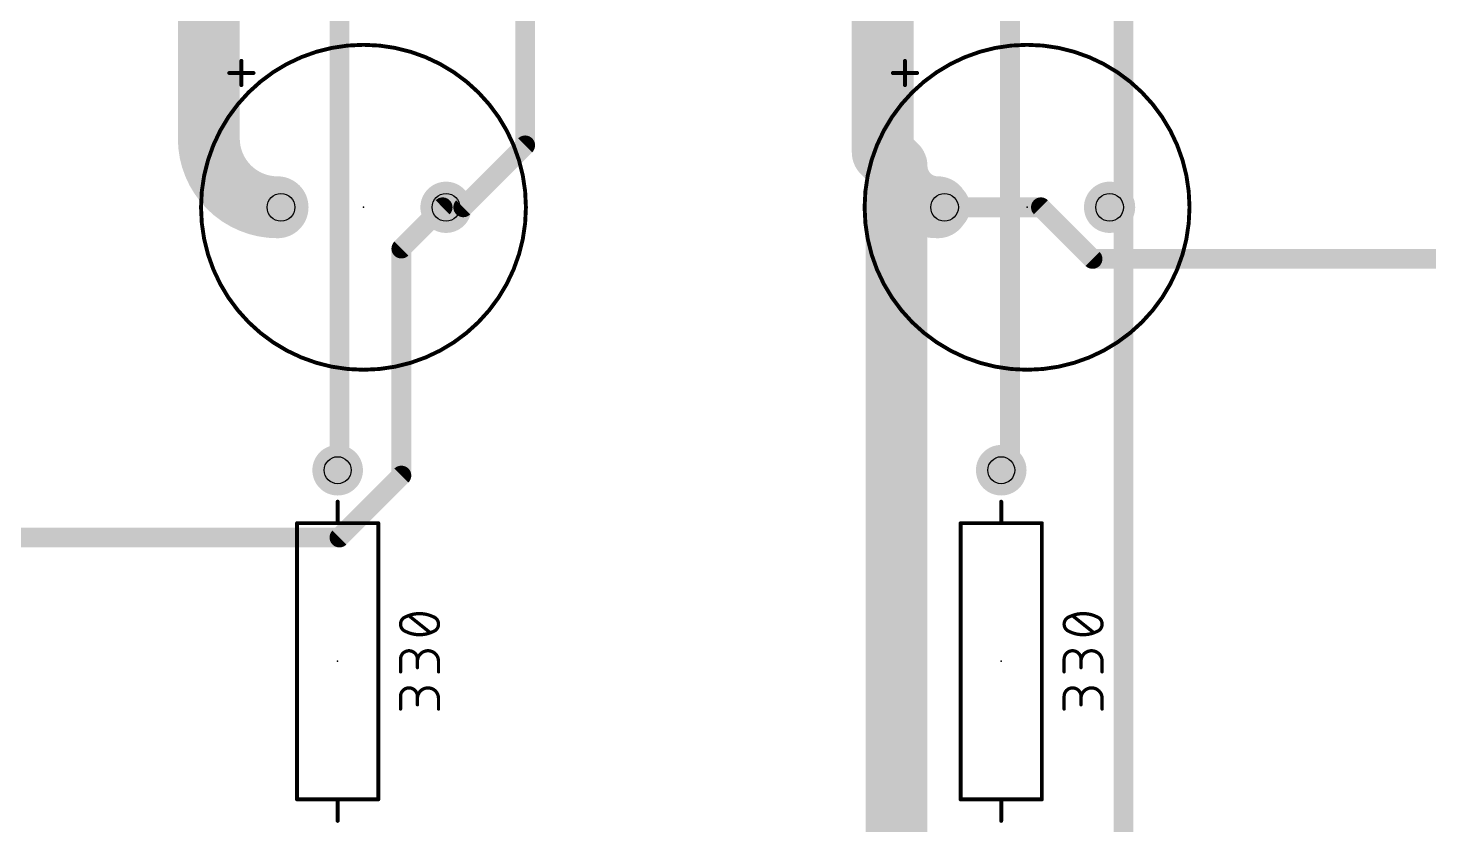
# Model space of a CAD drawing. Extents: x -9 to 239, y 2 to 147.
# Drawn here: x 35.5 to 78.62, y 100.37 to 124.9 of the extents above; entities that cross this region are included whole.
import ezdxf

# ---------------------------------------------------------------- set-up
doc = ezdxf.new("R2010")
doc.units = 0
for name, color, linetype in [('1', 12, 'CONTINUOUS'), ('16', 132, 'CONTINUOUS'), ('17', 110, 'CONTINUOUS'), ('21', 40, 'CONTINUOUS'), ('23', 53, 'CONTINUOUS'), ('27', 253, 'CONTINUOUS'), ('29', 253, 'CONTINUOUS'), ('30', 253, 'CONTINUOUS'), ('44', 253, 'CONTINUOUS'), ('51', 253, 'CONTINUOUS')]:
    doc.layers.add(name, color=color, linetype=linetype)

# ---------------------------------------------------------------- blocks, each defined once
blk = doc.blocks.new('ROUNDP')
at = {"const_width": 0.5}
blk.add_lwpolyline([(0, -0.25, 1), (0, 0.25, 1), (0, -0.25)], format="xyb", dxfattribs=at)

msp = doc.modelspace()

# ---------------------------------------------------------------- linework, layer by layer
at = {"layer": '1'}
for points, const_width in [([(41.0633, 135.89), (41.0633, 121.4967)], 1.905), ([(61.8067, 135.89), (61.8067, 121.0733)], 1.905), ([(50.8, 135.89), (50.8, 121.285)], 0.6096), ([(45.085, 134.9375), (45.085, 111.4425)], 0.6096), ([(65.7225, 134.9375), (65.7225, 111.4425)], 0.6096), ([(69.215, 119.38), (69.215, 133.35)], 0.6096), ([(61.8067, 121.0733), (62.23, 120.65)], 1.905), ([(62.23, 120.65), (62.23, 77.1525)], 1.905), ([(50.8, 121.285), (48.895, 119.38)], 0.6096), ([(43.2838, 119.38), (43.18, 119.38)], 0.6096), ([(46.99, 118.11), (48.26, 119.38)], 0.6096), ([(48.26, 119.38), (48.3638, 119.38)], 0.6096), ([(48.895, 119.38), (48.3638, 119.38)], 0.6096), ([(63.7076, 119.38), (63.5, 119.38)], 0.6096), ([(69.215, 119.38), (68.7876, 119.38)], 0.6096), ([(69.215, 119.38), (69.215, 90.17)], 0.6096), ([(46.99, 111.125), (46.99, 118.11)], 0.6096), ([(45.085, 111.4425), (45.029, 111.29)], 0.6096), ([(65.7225, 111.4425), (65.4528, 111.29)], 0.6096), ([(45.085, 109.22), (46.99, 111.125)], 0.6096), ([(27.94, 109.22), (45.085, 109.22)], 0.6096)]:
    msp.add_lwpolyline(points, dxfattribs=dict(at, const_width=const_width))
for points, const_width in [([(41.0633, 121.4967, 0.4142), (43.18, 119.38)], 1.905), ([(41.5396, 121.4967, 1), (40.5871, 121.4967)], 0.9525), ([(40.5871, 121.4967, 1), (41.5396, 121.4967)], 0.9525), ([(62.1434, 121.4101, 1), (61.4699, 120.7366)], 0.9525), ([(62.23, 120.65, 0.4142), (63.5, 119.38)], 1.905), ([(62.7063, 120.65, 1), (61.7538, 120.65)], 0.9525), ([(62.7063, 120.65, 1), (61.7538, 120.65)], 0.9525), ([(50.6476, 121.285, 1), (50.9524, 121.285)], 0.3048), ([(50.9078, 121.1772, 1), (50.6922, 121.3928)], 0.3048), ([(61.3304, 121.0733, 1), (62.2829, 121.0733)], 0.9525), ([(61.8932, 120.3132, 1), (62.5668, 120.9868)], 0.9525), ([(43.18, 118.9038, 1), (43.18, 119.8563)], 0.9525), ([(63.5, 118.9038, 1), (63.5, 119.8563)], 0.9525), ([(43.18, 119.5324, 1), (43.18, 119.2276)], 0.3048), ([(43.2838, 119.2276, 1), (43.2838, 119.5324)], 0.3048), ([(48.26, 119.5324, 1), (48.26, 119.2276)], 0.3048), ([(48.3678, 119.2722, 1), (48.1522, 119.4878)], 0.3048), ([(48.3638, 119.5324, 1), (48.3638, 119.2276)], 0.3048), ([(48.3638, 119.2276, 1), (48.3638, 119.5324)], 0.3048), ([(48.7872, 119.4878, 1), (49.0028, 119.2722)], 0.3048), ([(48.895, 119.2276, 1), (48.895, 119.5324)], 0.3048), ([(63.5, 119.5324, 1), (63.5, 119.2276)], 0.3048), ([(63.7076, 119.2276, 1), (63.7076, 119.5324)], 0.3048), ([(68.7876, 119.5324, 1), (68.7876, 119.2276)], 0.3048), ([(69.3674, 119.38, 1), (69.0626, 119.38)], 0.3048), ([(69.0626, 119.38, 1), (69.3674, 119.38)], 0.3048), ([(69.215, 119.2276, 1), (69.215, 119.5324)], 0.3048), ([(46.8822, 118.2178, 1), (47.0978, 118.0022)], 0.3048), ([(47.1424, 118.11, 1), (46.8376, 118.11)], 0.3048), ([(45.2281, 111.39, 1), (44.9419, 111.495)], 0.3048), ([(65.7975, 111.3098, 1), (65.6475, 111.5752)], 0.3048), ([(44.886, 111.3425, 1), (45.1721, 111.2375)], 0.3048), ([(44.9326, 111.4425, 1), (45.2374, 111.4425)], 0.3048), ([(46.8376, 111.125, 1), (47.1424, 111.125)], 0.3048), ([(47.0978, 111.0172, 1), (46.8822, 111.2328)], 0.3048), ([(65.3778, 111.4227, 1), (65.5279, 111.1573)], 0.3048), ([(65.5701, 111.4425, 1), (65.8749, 111.4425)], 0.3048), ([(45.085, 109.0676, 1), (45.085, 109.3724)], 0.3048), ([(44.9772, 109.3278, 1), (45.1928, 109.1122)], 0.3048)]:
    msp.add_lwpolyline(points, format="xyb", dxfattribs=dict(at, const_width=const_width))
at = {"layer": '16', "const_width": 0.6096}
for points in [[(66.675, 119.38), (63.7076, 119.38)], [(68.2625, 117.7925), (66.675, 119.38)], [(68.2625, 117.7925), (93.98, 117.7925)]]:
    msp.add_lwpolyline(points, dxfattribs=at)
at = {"layer": '16', "const_width": 0.3048}
for points in [[(63.7076, 119.5324, 1), (63.7076, 119.2276)], [(66.7828, 119.4878, 1), (66.5672, 119.2722)], [(66.675, 119.2276, 1), (66.675, 119.5324)], [(68.2625, 117.9449, 1), (68.2625, 117.6401)], [(68.1547, 117.6847, 1), (68.3703, 117.9003)]]:
    msp.add_lwpolyline(points, format="xyb", dxfattribs=at)
at = {"layer": '21'}
for points, const_width in [([(45.8238, 114.38, 1), (45.8238, 124.38, 1), (45.8238, 114.38)], 0.12), ([(66.2476, 114.38, 1), (66.2476, 124.38, 1), (66.2476, 114.38)], 0.12), ([(42.0963, 123.8876, 1), (42.0363, 123.8876)], 0.06), ([(62.5201, 123.8876, 1), (62.4601, 123.8876)], 0.06), ([(41.6913, 123.5426, 1), (41.6913, 123.4826)], 0.06), ([(42.4413, 123.4826, 1), (42.4413, 123.5426)], 0.06), ([(62.1151, 123.5426, 1), (62.1151, 123.4826)], 0.06), ([(62.8651, 123.4826, 1), (62.8651, 123.5426)], 0.06), ([(42.0363, 123.1376, 1), (42.0963, 123.1376)], 0.06), ([(62.4601, 123.1376, 1), (62.5201, 123.1376)], 0.06), ([(45.059, 110.321, 1), (44.999, 110.321)], 0.06), ([(65.4828, 110.321, 1), (65.4228, 110.321)], 0.06), ([(43.779, 109.69, 1), (43.779, 109.63)], 0.06), ([(43.809, 109.66, 1), (43.749, 109.66)], 0.06), ([(44.999, 109.66, 1), (45.059, 109.66)], 0.06), ([(46.309, 109.66, 1), (46.249, 109.66)], 0.06), ([(46.279, 109.63, 1), (46.279, 109.69)], 0.06), ([(64.2028, 109.69, 1), (64.2028, 109.63)], 0.06), ([(64.2328, 109.66, 1), (64.1728, 109.66)], 0.06), ([(65.4228, 109.66, 1), (65.4828, 109.66)], 0.06), ([(66.7328, 109.66, 1), (66.6728, 109.66)], 0.06), ([(66.7028, 109.63, 1), (66.7028, 109.69)], 0.06), ([(43.779, 101.19, 1), (43.779, 101.13)], 0.06), ([(43.749, 101.16, 1), (43.809, 101.16)], 0.06), ([(45.059, 101.16, 1), (44.999, 101.16)], 0.06), ([(46.249, 101.16, 1), (46.309, 101.16)], 0.06), ([(46.279, 101.13, 1), (46.279, 101.19)], 0.06), ([(64.2028, 101.19, 1), (64.2028, 101.13)], 0.06), ([(64.1728, 101.16, 1), (64.2328, 101.16)], 0.06), ([(65.4828, 101.16, 1), (65.4228, 101.16)], 0.06), ([(66.6728, 101.16, 1), (66.7328, 101.16)], 0.06), ([(66.7028, 101.13, 1), (66.7028, 101.19)], 0.06), ([(44.999, 100.499, 1), (45.059, 100.499)], 0.06), ([(65.4228, 100.499, 1), (65.4828, 100.499)], 0.06)]:
    msp.add_lwpolyline(points, format="xyb", dxfattribs=dict(at, const_width=const_width))
at = {"layer": '21', "const_width": 0.12}
for points in [[(42.0663, 123.8876), (42.0663, 123.1376)], [(62.4901, 123.8876), (62.4901, 123.1376)], [(41.6913, 123.5126), (42.4413, 123.5126)], [(62.1151, 123.5126), (62.8651, 123.5126)], [(45.029, 109.66), (45.029, 110.321)], [(65.4528, 109.66), (65.4528, 110.321)], [(46.279, 109.66), (43.779, 109.66)], [(43.779, 109.66), (43.779, 101.16)], [(46.279, 101.16), (46.279, 109.66)], [(66.7028, 109.66), (64.2028, 109.66)], [(64.2028, 109.66), (64.2028, 101.16)], [(66.7028, 101.16), (66.7028, 109.66)], [(43.779, 101.16), (46.279, 101.16)], [(45.029, 101.16), (45.029, 100.499)], [(64.2028, 101.16), (66.7028, 101.16)], [(65.4528, 101.16), (65.4528, 100.499)]]:
    msp.add_lwpolyline(points, dxfattribs=at)
at = {"layer": '23'}
for p in [(45.8238, 119.38), (66.2476, 119.38), (45.029, 105.41), (65.4528, 105.41)]:
    msp.add_point(p, dxfattribs=at)
at = {"layer": '27'}
for points, const_width in [([(47.1271, 106.7802, 0.3205), (46.9648, 106.553)], 0.1016), ([(46.9648, 106.553, 0.3205), (47.1271, 106.3258)], 0.1016), ([(46.9902, 106.553, 1), (46.9394, 106.553)], 0.0508), ([(46.9394, 106.553, 1), (46.9902, 106.553)], 0.0508), ([(47.549, 106.8776, 0.1139), (47.1271, 106.7802)], 0.1016), ([(47.116, 106.803, 1), (47.1383, 106.7574)], 0.0508), ([(47.1354, 106.7562, 1), (47.1189, 106.8042)], 0.0508), ([(47.2404, 106.8325, 1), (47.2086, 106.7928)], 0.0508), ([(47.971, 106.7802, 0.1139), (47.549, 106.8776)], 0.1016), ([(47.549, 106.903, 1), (47.549, 106.8522)], 0.0508), ([(47.549, 106.8522, 1), (47.549, 106.903)], 0.0508), ([(48.1332, 106.553, 0.3205), (47.971, 106.7802)], 0.1016), ([(47.9792, 106.8042, 1), (47.9627, 106.7562)], 0.0508), ([(47.971, 106.3258, 0.3205), (48.1332, 106.553)], 0.1016), ([(47.9598, 106.7574, 1), (47.9821, 106.803)], 0.0508), ([(48.1586, 106.553, 1), (48.1078, 106.553)], 0.0508), ([(48.1078, 106.553, 1), (48.1586, 106.553)], 0.0508), ([(67.5509, 106.7802, 0.3205), (67.3886, 106.553)], 0.1016), ([(67.3886, 106.553, 0.3205), (67.5509, 106.3258)], 0.1016), ([(67.414, 106.553, 1), (67.3633, 106.553)], 0.0508), ([(67.3633, 106.553, 1), (67.414, 106.553)], 0.0508), ([(67.9729, 106.8776, 0.1139), (67.5509, 106.7802)], 0.1016), ([(67.5398, 106.803, 1), (67.5621, 106.7574)], 0.0508), ([(67.5592, 106.7562, 1), (67.5427, 106.8042)], 0.0508), ([(67.6642, 106.8325, 1), (67.6324, 106.7928)], 0.0508), ([(67.9729, 106.903, 1), (67.9728, 106.8522)], 0.0508), ([(68.3948, 106.7802, 0.1139), (67.9729, 106.8776)], 0.1016), ([(67.9729, 106.8522, 1), (67.9728, 106.903)], 0.0508), ([(68.5571, 106.553, 0.3205), (68.3948, 106.7802)], 0.1016), ([(68.403, 106.8042, 1), (68.3865, 106.7562)], 0.0508), ([(68.3948, 106.3258, 0.3205), (68.5571, 106.553)], 0.1016), ([(68.3836, 106.7574, 1), (68.4059, 106.803)], 0.0508), ([(68.5824, 106.553, 1), (68.5317, 106.553)], 0.0508), ([(68.5317, 106.553, 1), (68.5824, 106.553)], 0.0508), ([(47.1271, 106.3258, 0.1139), (47.549, 106.2284)], 0.1016), ([(47.1383, 106.3486, 1), (47.116, 106.303)], 0.0508), ([(47.1189, 106.3018, 1), (47.1354, 106.3498)], 0.0508), ([(47.549, 106.2284, 0.1139), (47.971, 106.3258)], 0.1016), ([(47.549, 106.2538, 1), (47.549, 106.203)], 0.0508), ([(47.549, 106.203, 1), (47.549, 106.2538)], 0.0508), ([(47.8577, 106.2735, 1), (47.8895, 106.3132)], 0.0508), ([(47.9627, 106.3498, 1), (47.9792, 106.3018)], 0.0508), ([(47.9821, 106.303, 1), (47.9598, 106.3486)], 0.0508), ([(67.5509, 106.3258, 0.1139), (67.9729, 106.2284)], 0.1016), ([(67.5621, 106.3486, 1), (67.5398, 106.303)], 0.0508), ([(67.5427, 106.3018, 1), (67.5592, 106.3498)], 0.0508), ([(67.9729, 106.2538, 1), (67.9728, 106.203)], 0.0508), ([(67.9729, 106.2284, 0.1139), (68.3948, 106.3258)], 0.1016), ([(67.9728, 106.203, 1), (67.9729, 106.2538)], 0.0508), ([(68.2815, 106.2735, 1), (68.3133, 106.3132)], 0.0508), ([(68.3865, 106.3498, 1), (68.403, 106.3018)], 0.0508), ([(68.4059, 106.303, 1), (68.3836, 106.3486)], 0.0508), ([(47.4841, 105.4749, 1), (46.9648, 105.4749)], 0.1016), ([(48.1332, 105.41, 1), (47.4841, 105.41)], 0.1016), ([(67.9079, 105.4749, 1), (67.3886, 105.4749)], 0.1016), ([(68.5571, 105.41, 1), (67.9079, 105.41)], 0.1016), ([(46.9902, 105.4749, 1), (46.9394, 105.4749)], 0.0508), ([(46.9394, 105.4749, 1), (46.9902, 105.4749)], 0.0508), ([(47.5095, 105.4749, 1), (47.4587, 105.4749)], 0.0508), ([(47.4587, 105.4749, 1), (47.5095, 105.4749)], 0.0508), ([(47.4587, 105.41, 1), (47.5095, 105.41)], 0.0508), ([(47.4587, 105.2153, 1), (47.5095, 105.2153)], 0.0508), ([(48.1586, 105.41, 1), (48.1078, 105.41)], 0.0508), ([(48.1078, 105.41, 1), (48.1586, 105.41)], 0.0508), ([(67.4141, 105.4749, 1), (67.3632, 105.4749)], 0.0508), ([(67.3632, 105.4749, 1), (67.4141, 105.4749)], 0.0508), ([(67.9333, 105.4749, 1), (67.8825, 105.4749)], 0.0508), ([(67.8825, 105.4749, 1), (67.9333, 105.4749)], 0.0508), ([(67.8825, 105.41, 1), (67.9333, 105.41)], 0.0508), ([(67.8825, 105.2153, 1), (67.9333, 105.2153)], 0.0508), ([(68.5825, 105.41, 1), (68.5316, 105.41)], 0.0508), ([(68.5316, 105.41, 1), (68.5825, 105.41)], 0.0508), ([(46.9394, 105.0854, 1), (46.9902, 105.0854)], 0.0508), ([(48.1078, 105.0854, 1), (48.1586, 105.0854)], 0.0508), ([(67.3632, 105.0854, 1), (67.4141, 105.0854)], 0.0508), ([(68.5316, 105.0854, 1), (68.5825, 105.0854)], 0.0508), ([(47.4841, 104.3319, 1), (46.9648, 104.3319)], 0.1016), ([(46.9902, 104.3319, 1), (46.9394, 104.3319)], 0.0508), ([(46.9394, 104.3319, 1), (46.9902, 104.3319)], 0.0508), ([(48.1332, 104.267, 1), (47.4841, 104.267)], 0.1016), ([(47.5095, 104.3319, 1), (47.4587, 104.3319)], 0.0508), ([(47.4587, 104.3319, 1), (47.5095, 104.3319)], 0.0508), ([(67.9079, 104.3319, 1), (67.3886, 104.3319)], 0.1016), ([(67.4141, 104.3319, 1), (67.3632, 104.3319)], 0.0508), ([(67.3632, 104.3319, 1), (67.4141, 104.3319)], 0.0508), ([(68.5571, 104.267, 1), (67.9079, 104.267)], 0.1016), ([(67.9333, 104.3319, 1), (67.8825, 104.3319)], 0.0508), ([(67.8825, 104.3319, 1), (67.9333, 104.3319)], 0.0508), ([(46.9394, 103.9425, 1), (46.9902, 103.9425)], 0.0508), ([(47.4587, 104.267, 1), (47.5095, 104.267)], 0.0508), ([(47.4587, 104.0723, 1), (47.5095, 104.0723)], 0.0508), ([(48.1586, 104.267, 1), (48.1078, 104.267)], 0.0508), ([(48.1078, 104.267, 1), (48.1586, 104.267)], 0.0508), ([(48.1078, 103.9425, 1), (48.1586, 103.9425)], 0.0508), ([(67.3632, 103.9425, 1), (67.4141, 103.9425)], 0.0508), ([(67.8825, 104.267, 1), (67.9333, 104.267)], 0.0508), ([(67.8825, 104.0723, 1), (67.9333, 104.0723)], 0.0508), ([(68.5825, 104.267, 1), (68.5316, 104.267)], 0.0508), ([(68.5316, 104.267, 1), (68.5825, 104.267)], 0.0508), ([(68.5316, 103.9425, 1), (68.5825, 103.9425)], 0.0508)]:
    msp.add_lwpolyline(points, format="xyb", dxfattribs=dict(at, const_width=const_width))
at = {"layer": '27', "const_width": 0.1016}
for points in [[(47.8736, 106.2934), (47.2245, 106.8126)], [(68.2974, 106.2934), (67.6483, 106.8126)], [(46.9648, 105.0854), (46.9648, 105.4749)], [(47.4841, 105.4749), (47.4841, 105.2153)], [(48.1332, 105.0854), (48.1332, 105.41)], [(67.3886, 105.0854), (67.3886, 105.4749)], [(67.9079, 105.4749), (67.9079, 105.2153)], [(68.5571, 105.0854), (68.5571, 105.41)], [(46.9648, 103.9425), (46.9648, 104.3319)], [(47.4841, 104.3319), (47.4841, 104.0723)], [(67.3886, 103.9425), (67.3886, 104.3319)], [(67.9079, 104.3319), (67.9079, 104.0723)], [(48.1332, 103.9425), (48.1332, 104.267)], [(68.5571, 103.9425), (68.5571, 104.267)]]:
    msp.add_lwpolyline(points, dxfattribs=at)
at = {"layer": '44'}
for centre, radius in [((43.2838, 119.38), 0.425), ((48.3638, 119.38), 0.425), ((63.7076, 119.38), 0.425), ((68.7876, 119.38), 0.425), ((45.029, 111.29), 0.415), ((65.4528, 111.29), 0.415)]:
    msp.add_circle(centre, radius, dxfattribs=at)
at = {"layer": '51'}
for points, const_width in [([(45.8238, 114.38, 1), (45.8238, 124.38, 1), (45.8238, 114.38)], 0.12), ([(66.2476, 114.38, 1), (66.2476, 124.38, 1), (66.2476, 114.38)], 0.12), ([(43.809, 109.66, 1), (43.749, 109.66)], 0.06), ([(43.779, 109.69, 1), (43.779, 109.63)], 0.06), ([(46.309, 109.66, 1), (46.249, 109.66)], 0.06), ([(46.279, 109.63, 1), (46.279, 109.69)], 0.06), ([(64.2328, 109.66, 1), (64.1728, 109.66)], 0.06), ([(64.2028, 109.69, 1), (64.2028, 109.63)], 0.06), ([(66.7328, 109.66, 1), (66.6728, 109.66)], 0.06), ([(66.7028, 109.63, 1), (66.7028, 109.69)], 0.06), ([(43.779, 101.19, 1), (43.779, 101.13)], 0.06), ([(43.749, 101.16, 1), (43.809, 101.16)], 0.06), ([(46.249, 101.16, 1), (46.309, 101.16)], 0.06), ([(46.279, 101.13, 1), (46.279, 101.19)], 0.06), ([(64.2028, 101.19, 1), (64.2028, 101.13)], 0.06), ([(64.1728, 101.16, 1), (64.2328, 101.16)], 0.06), ([(66.6728, 101.16, 1), (66.7328, 101.16)], 0.06), ([(66.7028, 101.13, 1), (66.7028, 101.19)], 0.06)]:
    msp.add_lwpolyline(points, format="xyb", dxfattribs=dict(at, const_width=const_width))
at = {"layer": '51', "const_width": 0.12}
for points in [[(43.779, 101.16), (43.779, 109.66)], [(43.779, 109.66), (46.279, 109.66)], [(46.279, 109.66), (46.279, 101.16)], [(64.2028, 101.16), (64.2028, 109.66)], [(64.2028, 109.66), (66.7028, 109.66)], [(66.7028, 109.66), (66.7028, 101.16)], [(46.279, 101.16), (43.779, 101.16)], [(66.7028, 101.16), (64.2028, 101.16)]]:
    msp.add_lwpolyline(points, dxfattribs=at)

# ---------------------------------------------------------------- block references
at = {"layer": '17', "xscale": 1.45, "yscale": 1.45}
for p in [(43.2838, 119.38), (43.2838, 119.38), (48.3638, 119.38), (48.3638, 119.38), (63.7076, 119.38), (63.7076, 119.38), (68.7876, 119.38), (68.7876, 119.38)]:
    msp.add_blockref('ROUNDP', p, dxfattribs=at)
at = {"layer": '17', "xscale": 1.43, "yscale": 1.43, "rotation": 90}
for p in [(45.029, 111.29), (45.029, 111.29), (65.4528, 111.29), (65.4528, 111.29)]:
    msp.add_blockref('ROUNDP', p, dxfattribs=at)
at = {"layer": '29', "xscale": 1.577, "yscale": 1.577}
for p in [(43.2838, 119.38), (48.3638, 119.38), (63.7076, 119.38), (68.7876, 119.38)]:
    msp.add_blockref('ROUNDP', p, dxfattribs=at)
at = {"layer": '29', "xscale": 1.557, "yscale": 1.557, "rotation": 90}
for p in [(45.029, 111.29), (65.4528, 111.29)]:
    msp.add_blockref('ROUNDP', p, dxfattribs=at)
at = {"layer": '30', "xscale": 1.577, "yscale": 1.577}
for p in [(43.2838, 119.38), (48.3638, 119.38), (63.7076, 119.38), (68.7876, 119.38)]:
    msp.add_blockref('ROUNDP', p, dxfattribs=at)
at = {"layer": '30', "xscale": 1.557, "yscale": 1.557, "rotation": 90}
for p in [(45.029, 111.29), (65.4528, 111.29)]:
    msp.add_blockref('ROUNDP', p, dxfattribs=at)

doc.saveas('drawing.dxf')
